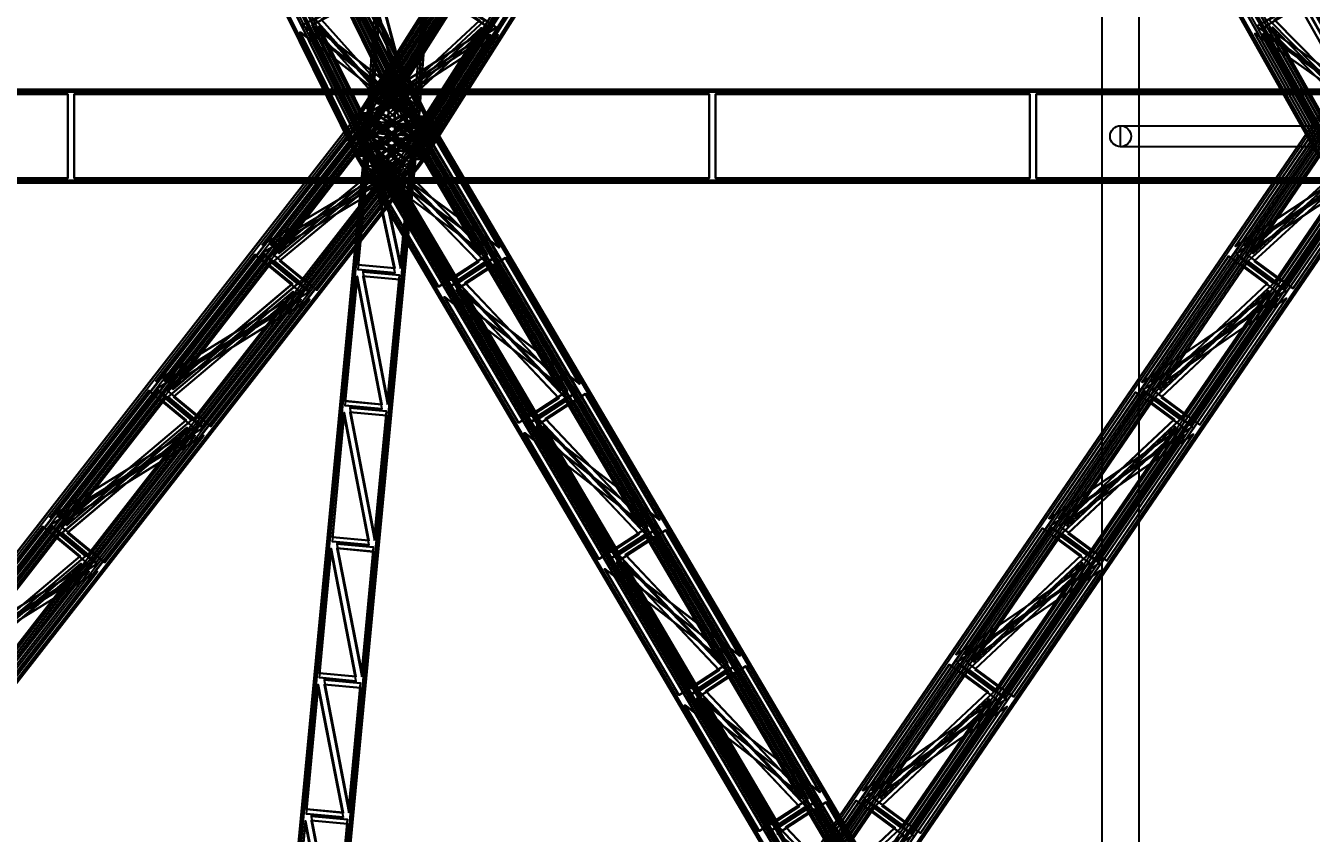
# Model space of a CAD drawing. Header units: millimetres. Extents: x -84906 to 117550, y -3000 to 338000.
# Drawn here: x -11389 to -364, y 74025 to 80947 of the extents above; entities that cross this region are included whole.
import ezdxf

# ---------------------------------------------------------------- set-up
doc = ezdxf.new("R2010")
doc.units = ezdxf.units.MM
for name, color, linetype, lineweight in [('D-STR-CORE', 7, 'Continuous', 25), ('D-STR-DIM', 7, 'Continuous', 13), ('D-STR-STRC', 7, 'Continuous', 25)]:
    doc.layers.add(name, color=color, linetype=linetype, lineweight=lineweight)
doc.styles.add('OpenSansCondensed-Light', font='OpenSansCondensed-Light.ttf')
doc.styles.add('TOWER_UNICODE', font='Arial Unicode.ttf')
doc.dimstyles.new('EZDXF', dxfattribs={"dimtxt": 0.25, "dimasz": 0.175, "dimexe": 0.375, "dimexo": 0.125, "dimgap": 0.1, "dimtad": 1, "dimlfac": 100, "dimzin": 12, "dimdsep": 46, "dimtxsty": 'OpenSansCondensed-Light', "dimblk": 'ARCHTICK', "dimcen": 2.5, "dimazin": 3, "dimtfac": 0.5, "dimtmove": 2, "dimatfit": 3})

# ---------------------------------------------------------------- blocks, each defined once
blk = doc.blocks.new('_ARCHTICK')
at = {"color": 0, "linetype": 'BYBLOCK', "const_width": 0.15}
blk.add_lwpolyline([(-0.5, -0.5), (0.5, 0.5)], dxfattribs=at)

msp = doc.modelspace()

# ---------------------------------------------------------------- linework, layer by layer
at = {"layer": 'D-STR-CORE'}
for points in [[(-2160, 18300), (-1840, 18300), (-1840, 224550), (-2160, 224550)], [(-2160, 18300), (-1840, 18300), (-1840, 224550), (-2160, 224550)], [(-2000, 80090), (2000, 80090), (2000, 79910), (-2000, 79910)], [(2000, 79910), (-2000, 79910), (-2000, 80090), (2000, 80090)]]:
    msp.add_lwpolyline(points, close=True, dxfattribs=at)
msp.add_circle((-2000, 80000), 90, dxfattribs=at)
at = {"layer": 'D-STR-STRC'}
for points in [[(-8546.5, 80174.4), (-296.5, 93174.4)], [(-8530.2, 80163.5), (-280.2, 93163.5)], [(-8477.4, 80174.4), (-227.4, 93174.4)], [(-8461.1, 80163.5), (-211.1, 93163.5)], [(-8116.1, 80086.8), (-14541.5, 93086.8)], [(-8099, 80096), (-14524.3, 93096)], [(-8058.7, 80086.8), (-14484.1, 93086.8)], [(-8041.6, 80096), (-14467, 93096)], [(-8037, 80137.1), (-14462.4, 93137.1)], [(-8019.9, 80146.2), (-14445.3, 93146.2)], [(-7949.6, 80137.1), (-14375, 93137.1)], [(-7932.5, 80146.2), (-14357.8, 93146.2)], [(-8444.6, 80114.4), (-194.6, 93114.4)], [(-8428.2, 80103.5), (-178.2, 93103.5)], [(-8399.2, 80114.4), (-149.2, 93114.4)], [(-8382.9, 80103.5), (-132.9, 93103.5)], [(-8469.5, 80030.4), (-7557.1, 93030.4)], [(-8469.5, 80030.4), (-7557.1, 93030.4)], [(-8469.5, 79999.8), (-7557.1, 92999.8)], [(-8469.5, 79999.8), (-7557.1, 92999.8)], [(-8449.5, 80029), (-7537.2, 93029)], [(-8449.5, 80029), (-7537.2, 93029)], [(-8449.5, 79998.4), (-7537.2, 92998.4)], [(-8449.5, 79998.4), (-7537.2, 92998.4)], [(-8050.5, 80001.6), (-7138.2, 93001.6)], [(-8050.5, 80001.6), (-7138.2, 93001.6)], [(-8050.5, 79971), (-7138.2, 92971)], [(-8050.5, 79971), (-7138.2, 92971)], [(-8030.5, 80000.2), (-7118.2, 93000.2)], [(-8030.5, 80000.2), (-7118.2, 93000.2)], [(-8030.5, 79969.6), (-7118.2, 92969.6)], [(-8030.5, 79969.6), (-7118.2, 92969.6)], [(-8567.5, 79853.8), (-14992.9, 92853.8)], [(-8550.4, 79862.9), (-14975.7, 92862.9)], [(-8480.1, 79853.8), (-14905.4, 92853.8)], [(-8463, 79862.9), (-14888.3, 92862.9)], [(-8458.4, 79904), (-14883.7, 92904)], [(-8441.3, 79913.2), (-14866.6, 92913.2)], [(-8401, 79904), (-14826.3, 92904)], [(-8383.9, 79913.2), (-14809.2, 92913.2)], [(-8117.1, 79896.5), (132.9, 92896.5)], [(-8100.8, 79885.6), (149.2, 92885.6)], [(-8071.8, 79896.5), (178.2, 92896.5)], [(-8055.4, 79885.6), (194.6, 92885.6)], [(-8038.9, 79836.5), (211.1, 92836.5)], [(-7969.8, 79836.5), (280.2, 92836.5)], [(-307.1, 79839.1), (-7644.7, 92839.1)], [(-290.3, 79849.2), (-7627.9, 92849.2)], [(-229.8, 79839.1), (-7567.5, 92839.1)], [(-213.1, 79849.2), (-7550.7, 92849.2)], [(-201.5, 79894.4), (-7539.2, 92894.4)], [(-184.7, 79904.5), (-7522.4, 92904.5)], [(-150.8, 79894.4), (-7488.5, 92894.4)], [(-134, 79904.5), (-7471.7, 92904.5)], [(-8022.6, 79825.6), (227.4, 92825.6)], [(-7953.5, 79825.6), (296.5, 92825.6)], [(-16500, 80400), (16500, 80400)], [(16500, 80400), (-16500, 80400)], [(-16500, 80380), (16500, 80380)], [(16500, 80380), (-16500, 80380)], [(-19443.5, 66200.3), (-8530.4, 80200.3)], [(-19428.4, 66187.7), (-8515.2, 80187.7)], [(-19367.7, 66200.3), (-8454.5, 80200.3)], [(-19352.5, 66187.7), (-8439.4, 80187.7)], [(-9875.8, 66185.3), (-294.2, 80185.3)], [(-9860.1, 66173.7), (-278.5, 80173.7)], [(-9790.1, 66185.3), (-208.5, 80185.3)], [(-9774.4, 66173.7), (-192.8, 80173.7)], [(-8591.2, 80122.3), (-8530.4, 80200.3)], [(-8546.5, 80174.4), (-8493.3, 80258.2)], [(-8515.3, 80122.3), (-8454.5, 80200.3)], [(-8477.4, 80174.4), (-8424.2, 80258.2)], [(-8444.6, 80114.4), (-8391.4, 80198.3)], [(-8399.2, 80114.4), (-8346, 80198.3)], [(-8099, 80096), (-8143, 80184.9)], [(-8041.6, 80096), (-8085.6, 80184.9)], [(-8019.9, 80146.2), (-8063.9, 80235.2)], [(193.6, 66157.9), (-8056.4, 80157.9)], [(209.8, 66168.5), (-8040.2, 80168.5)], [(-7990.1, 80083.4), (-8040.2, 80168.5)], [(-7932.5, 80146.2), (-7976.5, 80235.2)], [(291.9, 66157.9), (-7958.1, 80157.9)], [(308.1, 66168.5), (-7941.9, 80168.5)], [(-7891.8, 80083.4), (-7941.9, 80168.5)], [(-19347.1, 66131.4), (-8434, 80131.4)], [(-19332, 66118.9), (-8418.9, 80118.9)], [(-19297.4, 66131.4), (-8384.2, 80131.4)], [(-19282.2, 66118.9), (-8369.1, 80118.9)], [(-9800.6, 66040.7), (-8469, 80040.7)], [(-9800.6, 66040.7), (-8469, 80040.7)], [(-9774.6, 66121.6), (-193.1, 80121.6)], [(-9758.9, 66110), (-177.4, 80110)], [(-9718.4, 66121.6), (-136.8, 80121.6)], [(-9702.7, 66110), (-121.1, 80110)], [(-8494.8, 80053.4), (-8434, 80131.4)], [(-8478.3, 79942.8), (-8469, 80040.7)], [(-8478.3, 79942.8), (-8469, 80040.7)], [(-8469.5, 80030.4), (-8462.5, 80129.2)], [(-8469.5, 80030.4), (-8462.5, 80129.2)], [(-8469.5, 79999.8), (-8462.5, 80098.6)], [(-8469.5, 79999.8), (-8462.5, 80098.6)], [(-8445, 80053.4), (-8384.2, 80131.4)], [(121.5, 66100), (-8128.5, 80100)], [(137.7, 66110.6), (-8112.3, 80110.6)], [(-8062.2, 80025.5), (-8112.3, 80110.6)], [(186, 66100), (-8064, 80100)], [(202.2, 66110.6), (-8047.8, 80110.6)], [(-7997.7, 80025.5), (-8047.8, 80110.6)], [(-8030.5, 80000.2), (-8023.6, 80099)], [(-8030.5, 80000.2), (-8023.6, 80099)], [(-8030.5, 79969.6), (-8023.6, 80068.4)], [(-8030.5, 79969.6), (-8023.6, 80068.4)], [(-9800.6, 65999.6), (-8469, 79999.6)], [(-9800.6, 65999.6), (-8469, 79999.6)], [(-9780.7, 66038.8), (-8449.1, 80038.8)], [(-9780.7, 66038.8), (-8449.1, 80038.8)], [(-9780.7, 65997.7), (-8449.1, 79997.7)], [(-9780.7, 65997.7), (-8449.1, 79997.7)], [(-9382.4, 66002.3), (-8050.9, 80002.3)], [(-9382.4, 66002.3), (-8050.9, 80002.3)], [(-9382.4, 65961.2), (-8050.9, 79961.2)], [(-9382.4, 65961.2), (-8050.9, 79961.2)], [(-9362.5, 66000.4), (-8031, 80000.4)], [(-9362.5, 66000.4), (-8031, 80000.4)], [(-9362.5, 65959.3), (-8031, 79959.3)], [(-9362.5, 65959.3), (-8031, 79959.3)], [(-8567.5, 79853.8), (-8611.5, 79942.7)], [(-8480.1, 79853.8), (-8524.1, 79942.7)], [(-8458.4, 79904), (-8502.3, 79993)], [(-8478.3, 79901.7), (-8469, 79999.6)], [(-8478.3, 79901.7), (-8469, 79999.6)], [(-8401, 79904), (-8445, 79993)], [(-8100.8, 79885.6), (-8047.5, 79969.4)], [(-8055.4, 79885.6), (-8002.2, 79969.4)], [(-8040.3, 79902.6), (-8031, 80000.4)], [(-8040.3, 79902.6), (-8031, 80000.4)], [(-8040.3, 79861.5), (-8031, 79959.3)], [(-8040.3, 79861.5), (-8031, 79959.3)], [(-19044.1, 65881.1), (-8130.9, 79881.1)], [(-19028.9, 65868.6), (-8115.8, 79868.6)], [(-18994.3, 65881.1), (-8081.1, 79881.1)], [(-18979.1, 65868.6), (-8066, 79868.6)], [(-9460.4, 65890), (121.1, 79890)], [(-9444.7, 65878.4), (136.8, 79878.4)], [(-9404.2, 65890), (177.4, 79890)], [(-9388.8, 65826.3), (192.8, 79826.3)], [(-9388.5, 65878.4), (193.1, 79878.4)], [(-9303.1, 65826.3), (278.5, 79826.3)], [(-308.1, 65831.5), (-8558.1, 79831.5)], [(-8508, 79746.5), (-8558.1, 79831.5)], [(-291.9, 65842.1), (-8541.9, 79842.1)], [(-209.8, 65831.5), (-8459.8, 79831.5)], [(-8409.7, 79746.5), (-8459.8, 79831.5)], [(-202.2, 65889.4), (-8452.2, 79889.4)], [(-8402.1, 79804.4), (-8452.2, 79889.4)], [(-193.6, 65842.1), (-8443.6, 79842.1)], [(-186, 65900), (-8436, 79900)], [(-137.7, 65889.4), (-8387.7, 79889.4)], [(-8337.6, 79804.4), (-8387.7, 79889.4)], [(-121.5, 65900), (-8371.5, 79900)], [(-8176.6, 79790.6), (-8115.8, 79868.6)], [(-8126.8, 79790.6), (-8066, 79868.6)], [(-8022.6, 79825.6), (-7969.4, 79909.5)], [(-7953.5, 79825.6), (-7900.3, 79909.5)], [(-18973.7, 65812.3), (-8060.6, 79812.3)], [(-18958.6, 65799.7), (-8045.5, 79799.7)], [(-18897.9, 65812.3), (-7984.8, 79812.3)], [(-18882.7, 65799.7), (-7969.6, 79799.7)], [(-9373.1, 65814.7), (208.5, 79814.7)], [(-9287.4, 65814.7), (294.2, 79814.7)], [(-8106.3, 79721.7), (-8045.5, 79799.7)], [(-8030.4, 79721.7), (-7969.6, 79799.7)], [(-16500, 79620), (16500, 79620)], [(16500, 79620), (-16500, 79620)], [(-16500, 79600), (16500, 79600)], [(16500, 79600), (-16500, 79600)]]:
    msp.add_lwpolyline(points, dxfattribs=at)
for points in [[(-8546.5, 80174.4), (-8022.6, 79825.6), (227.4, 92825.6), (-296.5, 93174.4)], [(-8543.1, 80174.4), (-8019.1, 79825.6), (230.9, 92825.6), (-293.1, 93174.4)], [(-8480.9, 80174.4), (-7956.9, 79825.6), (293.1, 92825.6), (-230.9, 93174.4)], [(-8477.4, 80174.4), (-7953.5, 79825.6), (296.5, 92825.6), (-227.4, 93174.4)], [(229.8, 80160.9), (-307.1, 79839.1), (-7644.7, 92839.1), (-7107.8, 93160.9)], [(233.7, 80160.9), (-303.2, 79839.1), (-7640.9, 92839.1), (-7104, 93160.9)], [(303.2, 80160.9), (-233.7, 79839.1), (-7571.4, 92839.1), (-7034.5, 93160.9)], [(307.1, 80160.9), (-229.8, 79839.1), (-7567.5, 92839.1), (-7030.6, 93160.9)], [(-8019.9, 80146.2), (-8567.5, 79853.8), (-14992.9, 92853.8), (-14445.3, 93146.2)], [(-8015.5, 80146.2), (-8563.1, 79853.8), (-14988.5, 92853.8), (-14440.9, 93146.2)], [(-7936.9, 80146.2), (-8484.5, 79853.8), (-14909.8, 92853.8), (-14362.2, 93146.2)], [(-7932.5, 80146.2), (-8480.1, 79853.8), (-14905.4, 92853.8), (-14357.8, 93146.2)], [(-8099, 80096), (-8458.4, 79904), (-14883.7, 92904), (-14524.3, 93096)], [(-8094.6, 80096), (-8454, 79904), (-14879.3, 92904), (-14520, 93096)], [(-8046, 80096), (-8405.4, 79904), (-14830.7, 92904), (-14471.4, 93096)], [(-8041.6, 80096), (-8401, 79904), (-14826.3, 92904), (-14467, 93096)], [(-8444.6, 80114.4), (-8100.8, 79885.6), (149.2, 92885.6), (-194.6, 93114.4)], [(-8441.1, 80114.4), (-8097.3, 79885.6), (152.7, 92885.6), (-191.1, 93114.4)], [(-8402.7, 80114.4), (-8058.9, 79885.6), (191.1, 92885.6), (-152.7, 93114.4)], [(-8399.2, 80114.4), (-8055.4, 79885.6), (194.6, 92885.6), (-149.2, 93114.4)], [(150.8, 80105.6), (-201.5, 79894.4), (-7539.2, 92894.4), (-7186.8, 93105.6)], [(154.7, 80105.6), (-197.6, 79894.4), (-7535.3, 92894.4), (-7183, 93105.6)], [(197.6, 80105.6), (-154.7, 79894.4), (-7492.4, 92894.4), (-7140, 93105.6)], [(201.5, 80105.6), (-150.8, 79894.4), (-7488.5, 92894.4), (-7136.2, 93105.6)], [(-8030.5, 80000.2), (-8469.5, 80030.4), (-7557.1, 93030.4), (-7118.2, 93000.2)], [(-8030.5, 80000.2), (-8469.5, 80030.4), (-7557.1, 93030.4), (-7118.2, 93000.2)], [(-8030.5, 79998), (-8469.5, 80028.2), (-7557.1, 93028.2), (-7118.2, 92998)], [(-8030.5, 79998), (-8469.5, 80028.2), (-7557.1, 93028.2), (-7118.2, 92998)], [(-8030.5, 79971.8), (-8469.5, 80002), (-7557.1, 93002), (-7118.2, 92971.8)], [(-8030.5, 79971.8), (-8469.5, 80002), (-7557.1, 93002), (-7118.2, 92971.8)], [(-8030.5, 79969.6), (-8469.5, 79999.8), (-7557.1, 92999.8), (-7118.2, 92969.6)], [(-8030.5, 79969.6), (-8469.5, 79999.8), (-7557.1, 92999.8), (-7118.2, 92969.6)], [(-8117.9, 80256.9), (-8577.5, 81186.8), (-9018.1, 80951.5)], [(-8113.5, 80256.9), (-8573.1, 81186.8), (-9013.8, 80951.5)], [(-8034.8, 80256.9), (-8494.4, 81186.8), (-8935.1, 80951.5)], [(-8030.5, 80256.9), (-8490.1, 81186.8), (-8930.7, 80951.5)], [(-8436.6, 80274.2), (-7840.9, 81212.9), (-7419.3, 80932.2)], [(-8433.2, 80274.2), (-7837.5, 81212.9), (-7415.8, 80932.2)], [(-8371, 80274.2), (-7775.3, 81212.9), (-7353.6, 80932.2)], [(-8367.5, 80274.2), (-7771.8, 81212.9), (-7350.2, 80932.2)], [(-8334.7, 80214.2), (-7739, 81152.9), (-7497.5, 80992.2)], [(-8331.2, 80214.2), (-7735.5, 81152.9), (-7494, 80992.2)], [(-8292.8, 80214.2), (-7697.1, 81152.9), (-7455.6, 80992.2)], [(-8289.3, 80214.2), (-7693.6, 81152.9), (-7452.1, 80992.2)], [(125.5, 80266.1), (-401.8, 81200.3), (-833.8, 80941.4)], [(129.4, 80266.1), (-397.9, 81200.3), (-829.9, 80941.4)], [(198.9, 80266.1), (-328.4, 81200.3), (-760.4, 80941.4)], [(202.7, 80266.1), (-324.6, 81200.3), (-756.6, 80941.4)], [(46.5, 80210.8), (-480.8, 81145), (-728.3, 80996.7)], [(50.4, 80210.8), (-476.9, 81145), (-724.4, 80996.7)], [(93.3, 80210.8), (-434, 81145), (-681.4, 80996.7)], [(97.2, 80210.8), (-430.1, 81145), (-677.6, 80996.7)], [(-8197, 80206.7), (-8656.6, 81136.6), (-8909, 81001.7)], [(-8192.6, 80206.7), (-8652.2, 81136.6), (-8904.6, 81001.7)], [(-8144, 80206.7), (-8603.6, 81136.6), (-8856, 81001.7)], [(-8139.6, 80206.7), (-8599.2, 81136.6), (-8851.6, 81001.7)], [(-8108.4, 80104.8), (-8422.6, 80126.4), (-8358.6, 81039.4)], [(-8108.4, 80104.8), (-8422.6, 80126.4), (-8358.6, 81039.4)], [(-8108.4, 80102.6), (-8422.6, 80124.2), (-8358.6, 81037.1)], [(-8108.4, 80102.6), (-8422.6, 80124.2), (-8358.6, 81037.1)], [(-8060.4, 80146.2), (-7996.3, 81059.1), (-8310.6, 81080.7)], [(-8060.4, 80146.2), (-7996.3, 81059.1), (-8310.6, 81080.7)], [(-8060.4, 80144), (-7996.3, 81056.9), (-8310.6, 81078.5)], [(-8060.4, 80144), (-7996.3, 81056.9), (-8310.6, 81078.5)], [(-8060.4, 80117.8), (-7996.3, 81030.7), (-8310.6, 81052.4)], [(-8060.4, 80117.8), (-7996.3, 81030.7), (-8310.6, 81052.4)], [(-8060.4, 80115.6), (-7996.3, 81028.5), (-8310.6, 81050.1)], [(-8060.4, 80115.6), (-7996.3, 81028.5), (-8310.6, 81050.1)], [(-8215.7, 80146.1), (-8468.1, 80011.3), (-8927.7, 80941.2)], [(-8211.3, 80146.1), (-8463.7, 80011.3), (-8923.3, 80941.2)], [(-8162.7, 80146.1), (-8415.1, 80011.3), (-8874.7, 80941.2)], [(-8158.3, 80146.1), (-8410.7, 80011.3), (-8870.3, 80941.2)], [(-8108.4, 80076.5), (-8422.6, 80098.1), (-8358.6, 81011)], [(-8108.4, 80076.5), (-8422.6, 80098.1), (-8358.6, 81011)], [(-8108.4, 80074.2), (-8422.6, 80095.9), (-8358.6, 81008.8)], [(-8108.4, 80074.2), (-8422.6, 80095.9), (-8358.6, 81008.8)], [(-8321.8, 80152), (-8080.3, 79991.2), (-7484.6, 80929.9)], [(-8318.3, 80152), (-8076.8, 79991.2), (-7481.1, 80929.9)], [(-8279.9, 80152), (-8038.4, 79991.2), (-7442.7, 80929.9)], [(-8276.4, 80152), (-8034.9, 79991.2), (-7439.2, 80929.9)], [(30.7, 80149.3), (-216.7, 80001), (-744, 80935.2)], [(34.6, 80149.3), (-212.9, 80001), (-740.2, 80935.2)], [(77.5, 80149.3), (-169.9, 80001), (-697.2, 80935.2)], [(81.4, 80149.3), (-166.1, 80001), (-693.4, 80935.2)], [(-8136.6, 80196.3), (-8577.2, 79961), (-9036.9, 80890.9)], [(-8132.2, 80196.3), (-8572.9, 79961), (-9032.5, 80890.9)], [(-8053.6, 80196.3), (-8494.2, 79961), (-8953.8, 80890.9)], [(-8049.2, 80196.3), (-8489.8, 79961), (-8949.4, 80890.9)], [(-8423.7, 80211.9), (-8002.1, 79931.3), (-7406.4, 80870)], [(-8420.3, 80211.9), (-7998.7, 79931.3), (-7402.9, 80870)], [(-8358.1, 80211.9), (-7936.5, 79931.3), (-7340.8, 80870)], [(-8354.6, 80211.9), (-7933, 79931.3), (-7337.3, 80870)], [(109.7, 80204.6), (-322.3, 79945.7), (-849.6, 80879.9)], [(113.6, 80204.6), (-318.4, 79945.7), (-845.7, 80879.9)], [(183.1, 80204.6), (-248.9, 79945.7), (-776.2, 80879.9)], [(187, 80204.6), (-245.1, 79945.7), (-772.4, 80879.9)], [(-16500, 80400), (-16500, 79600), (16500, 79600), (16500, 80400)], [(16500, 80400), (16500, 79600), (-16500, 79600), (-16500, 80400)], [(-13722.5, 80360), (-13722.5, 79640), (-11027.5, 79640), (-11027.5, 80360)], [(-11027.5, 80360), (-11027.5, 79640), (-13722.5, 79640), (-13722.5, 80360)], [(-10972.5, 80360), (-10972.5, 79640), (-8277.5, 79640), (-8277.5, 80360)], [(-8277.5, 80360), (-8277.5, 79640), (-10972.5, 79640), (-10972.5, 80360)], [(-8222.5, 80360), (-8222.5, 79640), (-5527.5, 79640), (-5527.5, 80360)], [(-5527.5, 80360), (-5527.5, 79640), (-8222.5, 79640), (-8222.5, 80360)], [(-5472.5, 80360), (-5472.5, 79640), (-2777.5, 79640), (-2777.5, 80360)], [(-2777.5, 80360), (-2777.5, 79640), (-5472.5, 79640), (-5472.5, 80360)], [(-2722.5, 80360), (-2722.5, 79640), (-27.5, 79640), (-27.5, 80360)], [(-27.5, 80360), (-27.5, 79640), (-2722.5, 79640), (-2722.5, 80360)], [(-19443.5, 66200.3), (-18958.6, 65799.7), (-8045.5, 79799.7), (-8530.4, 80200.3)], [(-19439.7, 66200.3), (-18954.8, 65799.7), (-8041.7, 79799.7), (-8526.6, 80200.3)], [(-19371.5, 66200.3), (-18886.5, 65799.7), (-7973.4, 79799.7), (-8458.3, 80200.3)], [(-19367.7, 66200.3), (-18882.7, 65799.7), (-7969.6, 79799.7), (-8454.5, 80200.3)], [(-9875.8, 66185.3), (-9373.1, 65814.7), (208.5, 79814.7), (-294.2, 80185.3)], [(-9871.5, 66185.3), (-9368.8, 65814.7), (212.8, 79814.7), (-289.9, 80185.3)], [(-9794.4, 66185.3), (-9291.7, 65814.7), (289.9, 79814.7), (-212.8, 80185.3)], [(-9790.1, 66185.3), (-9287.4, 65814.7), (294.2, 79814.7), (-208.5, 80185.3)], [(-7976.5, 80235.2), (-8063.9, 80235.2), (-8611.5, 79942.7), (-8524.1, 79942.7)], [(209.8, 66168.5), (-308.1, 65831.5), (-8558.1, 79831.5), (-8040.2, 80168.5)], [(-7941.9, 80168.5), (-8040.2, 80168.5), (-8558.1, 79831.5), (-8459.8, 79831.5)], [(214.7, 66168.5), (-303.1, 65831.5), (-8553.1, 79831.5), (-8035.3, 80168.5)], [(-8546.5, 80174.4), (-8477.4, 80174.4), (-8461.1, 80163.5), (-8530.2, 80163.5)], [(-8546.5, 80174.4), (-8477.4, 80174.4), (-7953.5, 79825.6), (-8022.6, 79825.6)], [(-8530.4, 80200.3), (-8454.5, 80200.3), (-8439.4, 80187.7), (-8515.2, 80187.7)], [(-8530.4, 80200.3), (-8454.5, 80200.3), (-7969.6, 79799.7), (-8045.5, 79799.7)], [(-8143, 80184.9), (-8085.6, 80184.9), (-8445, 79993), (-8502.3, 79993)], [(-8493.3, 80258.2), (-8424.2, 80258.2), (-7900.3, 79909.5), (-7969.4, 79909.5)], [(303.1, 66168.5), (-214.7, 65831.5), (-8464.7, 79831.5), (-7946.9, 80168.5)], [(308.1, 66168.5), (-209.8, 65831.5), (-8459.8, 79831.5), (-7941.9, 80168.5)], [(-8346, 80198.3), (-8391.4, 80198.3), (-8047.5, 79969.4), (-8002.2, 79969.4)], [(-7941.9, 80168.5), (-8040.2, 80168.5), (-8056.4, 80157.9), (-7958.1, 80157.9)], [(-19347.1, 66131.4), (-19028.9, 65868.6), (-8115.8, 79868.6), (-8434, 80131.4)], [(-19343.4, 66131.4), (-19025.1, 65868.6), (-8112, 79868.6), (-8430.2, 80131.4)], [(-19301.2, 66131.4), (-18982.9, 65868.6), (-8069.8, 79868.6), (-8388, 80131.4)], [(-19297.4, 66131.4), (-18979.1, 65868.6), (-8066, 79868.6), (-8384.2, 80131.4)], [(-9362.5, 66000.4), (-9800.6, 66040.7), (-8469, 80040.7), (-8031, 80000.4)], [(-9362.5, 66000.4), (-9800.6, 66040.7), (-8469, 80040.7), (-8031, 80000.4)], [(-9774.6, 66121.6), (-9444.7, 65878.4), (136.8, 79878.4), (-193.1, 80121.6)], [(-9770.3, 66121.6), (-9440.4, 65878.4), (141.1, 79878.4), (-188.8, 80121.6)], [(-9722.7, 66121.6), (-9392.8, 65878.4), (188.8, 79878.4), (-141.1, 80121.6)], [(-9718.4, 66121.6), (-9388.5, 65878.4), (193.1, 79878.4), (-136.8, 80121.6)], [(-9365.4, 79065.1), (-8560.9, 80097.2), (-8170.7, 79774.9)], [(-9361.7, 79065.1), (-8557.1, 80097.2), (-8166.9, 79774.9)], [(-9293.4, 79065.1), (-8488.8, 80097.2), (-8098.6, 79774.9)], [(-9289.6, 79065.1), (-8485, 80097.2), (-8094.8, 79774.9)], [(-8591.2, 80122.3), (-8515.3, 80122.3), (-8030.4, 79721.7), (-8106.3, 79721.7)], [(-7932.5, 80146.2), (-8019.9, 80146.2), (-8567.5, 79853.8), (-8480.1, 79853.8)], [(-7891.8, 80083.4), (-7990.1, 80083.4), (-8508, 79746.5), (-8409.7, 79746.5)], [(-8445, 80053.4), (-8494.8, 80053.4), (-8176.6, 79790.6), (-8126.8, 79790.6)], [(-8449.1, 80038.8), (-8449.1, 79997.7), (-8469, 79999.6), (-8469, 80040.7)], [(-8031, 80000.4), (-8031, 79959.3), (-8469, 79999.6), (-8469, 80040.7)], [(-8449.1, 79997.7), (-8449.1, 80038.8), (-8469, 80040.7), (-8469, 79999.6)], [(-8031, 79959.3), (-8031, 80000.4), (-8469, 80040.7), (-8469, 79999.6)], [(-8023.6, 80099), (-8023.6, 80068.4), (-8462.5, 80098.6), (-8462.5, 80129.2)], [(-8023.6, 80068.4), (-8023.6, 80099), (-8462.5, 80129.2), (-8462.5, 80098.6)], [(-8099, 80096), (-8041.6, 80096), (-8401, 79904), (-8458.4, 79904)], [(137.7, 66110.6), (-202.2, 65889.4), (-8452.2, 79889.4), (-8112.3, 80110.6)], [(-8112.3, 80110.6), (-8047.8, 80110.6), (-8387.7, 79889.4), (-8452.2, 79889.4)], [(142.6, 66110.6), (-197.2, 65889.4), (-8447.2, 79889.4), (-8107.4, 80110.6)], [(-8399.2, 80114.4), (-8444.6, 80114.4), (-8428.2, 80103.5), (-8382.9, 80103.5)], [(-8399.2, 80114.4), (-8444.6, 80114.4), (-8100.8, 79885.6), (-8055.4, 79885.6)], [(-7421.4, 79042.4), (-8022.5, 80062.4), (-8439.2, 79791.3)], [(-7416.5, 79042.4), (-8017.6, 80062.4), (-8434.3, 79791.3)], [(-8384.2, 80131.4), (-8434, 80131.4), (-8418.9, 80118.9), (-8369.1, 80118.9)], [(-8384.2, 80131.4), (-8434, 80131.4), (-8115.8, 79868.6), (-8066, 79868.6)], [(197.2, 66110.6), (-142.6, 65889.4), (-8392.6, 79889.4), (-8052.8, 80110.6)], [(202.2, 66110.6), (-137.7, 65889.4), (-8387.7, 79889.4), (-8047.8, 80110.6)], [(-7328, 79042.4), (-7929.1, 80062.4), (-8345.8, 79791.3)], [(-7323.1, 79042.4), (-7924.2, 80062.4), (-8340.9, 79791.3)], [(-8112.3, 80110.6), (-8047.8, 80110.6), (-8064, 80100), (-8128.5, 80100)], [(-8099, 80096), (-8041.6, 80096), (-8058.7, 80086.8), (-8116.1, 80086.8)], [(-7932.5, 80146.2), (-8019.9, 80146.2), (-8037, 80137.1), (-7949.6, 80137.1)], [(-1020.8, 79054.6), (-318.6, 80080.6), (85.9, 79782.4)], [(-1016.5, 79054.6), (-314.3, 80080.6), (90.2, 79782.4)], [(-939.4, 79054.6), (-237.2, 80080.6), (167.4, 79782.4)], [(-935.1, 79054.6), (-232.9, 80080.6), (171.6, 79782.4)], [(-9362.5, 65997.5), (-9800.6, 66037.7), (-8469, 80037.7), (-8031, 79997.5)], [(-9362.5, 65997.5), (-9800.6, 66037.7), (-8469, 80037.7), (-8031, 79997.5)], [(-9362.5, 65962.3), (-9800.6, 66002.5), (-8469, 80002.5), (-8031, 79962.3)], [(-9362.5, 65962.3), (-9800.6, 66002.5), (-8469, 80002.5), (-8031, 79962.3)], [(-9362.5, 65959.3), (-9800.6, 65999.6), (-8469, 79999.6), (-8031, 79959.3)], [(-9362.5, 65959.3), (-9800.6, 65999.6), (-8469, 79999.6), (-8031, 79959.3)], [(-9269.1, 78996.3), (-8464.5, 80028.4), (-8241, 79843.8)], [(-9265.3, 78996.3), (-8460.7, 80028.4), (-8237.2, 79843.8)], [(-9223.1, 78996.3), (-8418.5, 80028.4), (-8195, 79843.8)], [(-9219.3, 78996.3), (-8414.7, 80028.4), (-8191.2, 79843.8)], [(-8040.3, 79902.6), (-8040.3, 79861.5), (-8478.3, 79901.7), (-8478.3, 79942.8)], [(-8040.3, 79861.5), (-8040.3, 79902.6), (-8478.3, 79942.8), (-8478.3, 79901.7)], [(-8449.5, 80029), (-8449.5, 79998.4), (-8469.5, 79999.8), (-8469.5, 80030.4)], [(-8030.5, 80000.2), (-8030.5, 79969.6), (-8469.5, 79999.8), (-8469.5, 80030.4)], [(-8449.5, 79998.4), (-8449.5, 80029), (-8469.5, 80030.4), (-8469.5, 79999.8)], [(-8030.5, 79969.6), (-8030.5, 80000.2), (-8469.5, 80030.4), (-8469.5, 79999.8)], [(-8062.2, 80025.5), (-7997.7, 80025.5), (-8337.6, 79804.4), (-8402.1, 79804.4)], [(-8175, 78908.4), (-8080.1, 79906.3), (-8393.7, 79935.1)], [(-8175, 78908.4), (-8080.1, 79906.3), (-8393.7, 79935.1)], [(-8175, 78905.4), (-8080.1, 79903.3), (-8393.7, 79932.1)], [(-8175, 78905.4), (-8080.1, 79903.3), (-8393.7, 79932.1)], [(-7493.5, 78984.5), (-8094.6, 80004.5), (-8333.3, 79849.2)], [(-7488.6, 78984.5), (-8089.7, 80004.5), (-8328.4, 79849.2)], [(-7433.9, 78984.5), (-8035, 80004.5), (-8273.7, 79849.2)], [(-7429, 78984.5), (-8030.1, 80004.5), (-8268.8, 79849.2)], [(-8031, 80000.4), (-8031, 79959.3), (-8050.9, 79961.2), (-8050.9, 80002.3)], [(-8031, 79959.3), (-8031, 80000.4), (-8050.9, 80002.3), (-8050.9, 79961.2)], [(-8030.5, 80000.2), (-8030.5, 79969.6), (-8050.5, 79971), (-8050.5, 80001.6)], [(-8030.5, 79969.6), (-8030.5, 80000.2), (-8050.5, 80001.6), (-8050.5, 79971)], [(-919.7, 78990.9), (-217.4, 80016.9), (14.3, 79846.1)], [(-915.4, 78990.9), (-213.2, 80016.9), (18.6, 79846.1)], [(-867.7, 78990.9), (-165.5, 80016.9), (66.2, 79846.1)], [(-863.4, 78990.9), (-161.2, 80016.9), (70.5, 79846.1)], [(-8463, 79862.9), (-8550.4, 79862.9), (-8567.5, 79853.8), (-8480.1, 79853.8)], [(-8443.6, 79842.1), (-8541.9, 79842.1), (-8558.1, 79831.5), (-8459.8, 79831.5)], [(-8224, 78868.4), (-8537.6, 78897.2), (-8442.7, 79895.2)], [(-8224, 78868.4), (-8537.6, 78897.2), (-8442.7, 79895.2)], [(-8224, 78865.5), (-8537.6, 78894.2), (-8442.7, 79892.2)], [(-8224, 78865.5), (-8537.6, 78894.2), (-8442.7, 79892.2)], [(-8224, 78830.3), (-8537.6, 78859.1), (-8442.7, 79857.1)], [(-8224, 78830.3), (-8537.6, 78859.1), (-8442.7, 79857.1)], [(-8224, 78827.3), (-8537.6, 78856.1), (-8442.7, 79854.1)], [(-8224, 78827.3), (-8537.6, 78856.1), (-8442.7, 79854.1)], [(-8441.3, 79913.2), (-8383.9, 79913.2), (-8401, 79904), (-8458.4, 79904)], [(-8436, 79900), (-8371.5, 79900), (-8387.7, 79889.4), (-8452.2, 79889.4)], [(-8175, 78870.2), (-8080.1, 79868.2), (-8393.7, 79897)], [(-8175, 78870.2), (-8080.1, 79868.2), (-8393.7, 79897)], [(-8175, 78867.2), (-8080.1, 79865.2), (-8393.7, 79894)], [(-8175, 78867.2), (-8080.1, 79865.2), (-8393.7, 79894)], [(-8081.1, 79881.1), (-8130.9, 79881.1), (-8115.8, 79868.6), (-8066, 79868.6)], [(-8071.8, 79896.5), (-8117.1, 79896.5), (-8100.8, 79885.6), (-8055.4, 79885.6)], [(-8038.9, 79836.5), (-7969.8, 79836.5), (-7953.5, 79825.6), (-8022.6, 79825.6)], [(-9358.7, 79001.9), (-8968.5, 78679.6), (-8163.9, 79711.7)], [(-9354.9, 79001.9), (-8964.7, 78679.6), (-8160.1, 79711.7)], [(-9286.6, 79001.9), (-8896.4, 78679.6), (-8091.9, 79711.7)], [(-9282.8, 79001.9), (-8892.6, 78679.6), (-8088.1, 79711.7)], [(-9262.3, 78933), (-9038.8, 78748.4), (-8234.2, 79780.5)], [(-9258.5, 78933), (-9035, 78748.4), (-8230.4, 79780.5)], [(-9216.3, 78933), (-8992.8, 78748.4), (-8188.2, 79780.5)], [(-9212.5, 78933), (-8989, 78748.4), (-8184.5, 79780.5)], [(-7435.3, 78980.4), (-7852, 78709.3), (-8453, 79729.3)], [(-7430.4, 78980.4), (-7847.1, 78709.3), (-8448.1, 79729.3)], [(-7341.9, 78980.4), (-7758.6, 78709.3), (-8359.7, 79729.3)], [(-7337, 78980.4), (-7753.7, 78709.3), (-8354.7, 79729.3)], [(-7507.4, 78922.5), (-7746.1, 78767.2), (-8347.2, 79787.2)], [(-7502.5, 78922.5), (-7741.2, 78767.2), (-8342.2, 79787.2)], [(-7447.8, 78922.5), (-7686.5, 78767.2), (-8287.6, 79787.2)], [(-7442.9, 78922.5), (-7681.6, 78767.2), (-8282.6, 79787.2)], [(-8060.6, 79812.3), (-7984.8, 79812.3), (-7969.6, 79799.7), (-8045.5, 79799.7)], [(-1010.6, 78991.8), (-606, 78693.6), (96.2, 79719.6)], [(-1006.3, 78991.8), (-601.7, 78693.6), (100.5, 79719.6)], [(-929.1, 78991.8), (-524.6, 78693.6), (177.6, 79719.6)], [(-924.9, 78991.8), (-520.3, 78693.6), (181.9, 79719.6)], [(-909.4, 78928.1), (-677.7, 78757.3), (24.5, 79783.3)], [(-905.1, 78928.1), (-673.4, 78757.3), (28.8, 79783.3)], [(-857.5, 78928.1), (-625.8, 78757.3), (76.5, 79783.3)], [(-853.2, 78928.1), (-621.5, 78757.3), (80.7, 79783.3)], [(-10274.9, 77898.4), (-9426.2, 78987.1), (-9036, 78664.8)], [(-10271.1, 77898.4), (-9422.4, 78987.1), (-9032.2, 78664.8)], [(-10202.8, 77898.4), (-9354.2, 78987.1), (-8963.9, 78664.8)], [(-10199, 77898.4), (-9350.4, 78987.1), (-8960.1, 78664.8)], [(-6733.9, 77875.7), (-7371.3, 78957.4), (-7788, 78686.2)], [(-6729, 77875.7), (-7366.4, 78957.4), (-7783.1, 78686.2)], [(-6640.5, 77875.7), (-7277.9, 78957.4), (-7694.6, 78686.2)], [(-6635.6, 77875.7), (-7273, 78957.4), (-7689.7, 78686.2)], [(-1819.3, 77887.9), (-1076.6, 78973.1), (-672.1, 78674.8)], [(-1815, 77887.9), (-1072.3, 78973.1), (-667.8, 78674.8)], [(-1737.8, 77887.9), (-995.2, 78973.1), (-590.7, 78674.8)], [(-1733.6, 77887.9), (-990.9, 78973.1), (-586.4, 78674.8)], [(-10178.5, 77829.6), (-9329.9, 78918.3), (-9106.3, 78733.7)], [(-10174.7, 77829.6), (-9326.1, 78918.3), (-9102.5, 78733.7)], [(-10132.5, 77829.6), (-9283.9, 78918.3), (-9060.3, 78733.7)], [(-10128.7, 77829.6), (-9280.1, 78918.3), (-9056.5, 78733.7)], [(-8286, 77741.7), (-8184.3, 78810.5), (-8497.9, 78839.3)], [(-8286, 77741.7), (-8184.3, 78810.5), (-8497.9, 78839.3)], [(-8286, 77738.7), (-8184.3, 78807.6), (-8497.9, 78836.3)], [(-8286, 77738.7), (-8184.3, 78807.6), (-8497.9, 78836.3)], [(-6806, 77817.8), (-7443.4, 78899.5), (-7682.1, 78744.1)], [(-6801.1, 77817.8), (-7438.5, 78899.5), (-7677.2, 78744.1)], [(-6746.4, 77817.8), (-7383.8, 78899.5), (-7622.5, 78744.1)], [(-6741.5, 77817.8), (-7378.9, 78899.5), (-7617.6, 78744.1)], [(-1718.1, 77824.2), (-975.5, 78909.4), (-743.7, 78738.5)], [(-1713.8, 77824.2), (-971.2, 78909.4), (-739.5, 78738.5)], [(-1666.2, 77824.2), (-923.5, 78909.4), (-691.8, 78738.5)], [(-1661.9, 77824.2), (-919.2, 78909.4), (-687.5, 78738.5)], [(-8335, 77701.8), (-8648.6, 77730.6), (-8546.9, 78799.4)], [(-8335, 77701.8), (-8648.6, 77730.6), (-8546.9, 78799.4)], [(-8335, 77698.8), (-8648.6, 77727.6), (-8546.9, 78796.4)], [(-8335, 77698.8), (-8648.6, 77727.6), (-8546.9, 78796.4)], [(-8335, 77663.7), (-8648.6, 77692.4), (-8546.9, 78761.3)], [(-8335, 77663.7), (-8648.6, 77692.4), (-8546.9, 78761.3)], [(-8335, 77660.7), (-8648.6, 77689.5), (-8546.9, 78758.3)], [(-8335, 77660.7), (-8648.6, 77689.5), (-8546.9, 78758.3)], [(-8286, 77703.6), (-8184.3, 78772.4), (-8497.9, 78801.2)], [(-8286, 77703.6), (-8184.3, 78772.4), (-8497.9, 78801.2)], [(-8286, 77700.6), (-8184.3, 78769.4), (-8497.9, 78798.2)], [(-8286, 77700.6), (-8184.3, 78769.4), (-8497.9, 78798.2)], [(-10171.7, 77766.3), (-9948.2, 77581.7), (-9099.6, 78670.4)], [(-10168, 77766.3), (-9944.4, 77581.7), (-9095.8, 78670.4)], [(-10125.8, 77766.3), (-9902.2, 77581.7), (-9053.6, 78670.4)], [(-10122, 77766.3), (-9898.4, 77581.7), (-9049.8, 78670.4)], [(-6747.8, 77813.8), (-7164.5, 77542.6), (-7801.9, 78624.3)], [(-6742.9, 77813.8), (-7159.6, 77542.6), (-7797, 78624.3)], [(-6654.4, 77813.8), (-7071.1, 77542.6), (-7708.5, 78624.3)], [(-6649.5, 77813.8), (-7066.2, 77542.6), (-7703.6, 78624.3)], [(-6819.9, 77755.9), (-7058.6, 77600.5), (-7696, 78682.2)], [(-6815, 77755.9), (-7053.7, 77600.5), (-7691.1, 78682.2)], [(-6760.3, 77755.9), (-6999, 77600.5), (-7636.4, 78682.2)], [(-6755.4, 77755.9), (-6994.1, 77600.5), (-7631.5, 78682.2)], [(-1809, 77825.2), (-1404.5, 77526.9), (-661.8, 78612.1)], [(-1804.7, 77825.2), (-1400.2, 77526.9), (-657.5, 78612.1)], [(-1727.6, 77825.2), (-1323.1, 77526.9), (-580.4, 78612.1)], [(-1723.3, 77825.2), (-1318.8, 77526.9), (-576.1, 78612.1)], [(-1707.9, 77761.5), (-1476.2, 77590.6), (-733.5, 78675.8)], [(-1703.6, 77761.5), (-1471.9, 77590.6), (-729.2, 78675.8)], [(-1655.9, 77761.5), (-1424.2, 77590.6), (-681.6, 78675.8)], [(-1651.7, 77761.5), (-1419.9, 77590.6), (-677.3, 78675.8)], [(-10268.1, 77835.2), (-9877.9, 77512.9), (-9029.3, 78601.6)], [(-10264.3, 77835.2), (-9874.1, 77512.9), (-9025.5, 78601.6)], [(-10196.1, 77835.2), (-9805.8, 77512.9), (-8957.2, 78601.6)], [(-10192.3, 77835.2), (-9802, 77512.9), (-8953.4, 78601.6)], [(-11184.3, 76731.8), (-10335.7, 77820.4), (-9945.4, 77498.1)], [(-11180.5, 76731.8), (-10331.9, 77820.4), (-9941.6, 77498.1)], [(-11112.2, 76731.8), (-10263.6, 77820.4), (-9873.4, 77498.1)], [(-11108.4, 76731.8), (-10259.8, 77820.4), (-9869.6, 77498.1)], [(-11087.9, 76662.9), (-10239.3, 77751.6), (-10015.8, 77567)], [(-11084.1, 76662.9), (-10235.5, 77751.6), (-10012, 77567)], [(-11041.9, 76662.9), (-10193.3, 77751.6), (-9969.8, 77567)], [(-11038.1, 76662.9), (-10189.5, 77751.6), (-9966, 77567)], [(-6046.4, 76709), (-6683.8, 77790.7), (-7100.5, 77519.6)], [(-6041.5, 76709), (-6678.9, 77790.7), (-7095.6, 77519.6)], [(-5953, 76709), (-6590.4, 77790.7), (-7007.1, 77519.6)], [(-5948.1, 76709), (-6585.5, 77790.7), (-7002.2, 77519.6)], [(-6118.5, 76651.1), (-6755.9, 77732.8), (-6994.6, 77577.5)], [(-6113.6, 76651.1), (-6751, 77732.8), (-6989.7, 77577.5)], [(-6058.9, 76651.1), (-6696.3, 77732.8), (-6935, 77577.5)], [(-6054, 76651.1), (-6691.4, 77732.8), (-6930.1, 77577.5)], [(-2617.7, 76721.3), (-1875.1, 77806.4), (-1470.5, 77508.2)], [(-2613.4, 76721.3), (-1870.8, 77806.4), (-1466.2, 77508.2)], [(-2536.3, 76721.3), (-1793.6, 77806.4), (-1389.1, 77508.2)], [(-2532, 76721.3), (-1789.4, 77806.4), (-1384.8, 77508.2)], [(-2516.6, 76657.6), (-1773.9, 77742.7), (-1542.2, 77571.9)], [(-2512.3, 76657.6), (-1769.6, 77742.7), (-1537.9, 77571.9)], [(-2464.6, 76657.6), (-1722, 77742.7), (-1490.3, 77571.9)], [(-2460.4, 76657.6), (-1717.7, 77742.7), (-1486, 77571.9)], [(-8445.9, 76535.1), (-8759.6, 76563.9), (-8657.9, 77632.8)], [(-8445.9, 76535.1), (-8759.6, 76563.9), (-8657.9, 77632.8)], [(-8445.9, 76532.1), (-8759.6, 76560.9), (-8657.9, 77629.8)], [(-8445.9, 76532.1), (-8759.6, 76560.9), (-8657.9, 77629.8)], [(-8396.9, 76575), (-8295.3, 77643.9), (-8608.9, 77672.7)], [(-8396.9, 76575), (-8295.3, 77643.9), (-8608.9, 77672.7)], [(-8396.9, 76572), (-8295.3, 77640.9), (-8608.9, 77669.7)], [(-8396.9, 76572), (-8295.3, 77640.9), (-8608.9, 77669.7)], [(-8396.9, 76536.9), (-8295.3, 77605.8), (-8608.9, 77634.5)], [(-8396.9, 76536.9), (-8295.3, 77605.8), (-8608.9, 77634.5)], [(-8396.9, 76533.9), (-8295.3, 77602.8), (-8608.9, 77631.6)], [(-8396.9, 76533.9), (-8295.3, 77602.8), (-8608.9, 77631.6)], [(-8445.9, 76497), (-8759.6, 76525.8), (-8657.9, 77594.6)], [(-8445.9, 76497), (-8759.6, 76525.8), (-8657.9, 77594.6)], [(-8445.9, 76494), (-8759.6, 76522.8), (-8657.9, 77591.6)], [(-8445.9, 76494), (-8759.6, 76522.8), (-8657.9, 77591.6)], [(-6132.4, 76589.2), (-6371.1, 76433.9), (-7008.5, 77515.5)], [(-6127.5, 76589.2), (-6366.2, 76433.9), (-7003.6, 77515.5)], [(-6072.8, 76589.2), (-6311.5, 76433.9), (-6948.9, 77515.5)], [(-6067.9, 76589.2), (-6306.6, 76433.9), (-6944, 77515.5)], [(-2506.4, 76594.8), (-2274.6, 76424), (-1532, 77509.1)], [(-2502.1, 76594.8), (-2270.4, 76424), (-1527.7, 77509.1)], [(-2454.4, 76594.8), (-2222.7, 76424), (-1480, 77509.1)], [(-2450.1, 76594.8), (-2218.4, 76424), (-1475.7, 77509.1)], [(-11177.6, 76668.5), (-10787.3, 76346.2), (-9938.7, 77434.9)], [(-11173.8, 76668.5), (-10783.5, 76346.2), (-9934.9, 77434.9)], [(-11105.5, 76668.5), (-10715.3, 76346.2), (-9866.6, 77434.9)], [(-11101.7, 76668.5), (-10711.5, 76346.2), (-9862.8, 77434.9)], [(-11081.2, 76599.7), (-10857.6, 76415.1), (-10009, 77503.7)], [(-11077.4, 76599.7), (-10853.8, 76415.1), (-10005.2, 77503.7)], [(-11035.2, 76599.7), (-10811.7, 76415.1), (-9963, 77503.7)], [(-11031.4, 76599.7), (-10807.9, 76415.1), (-9959.2, 77503.7)], [(-6060.3, 76647.1), (-6477, 76376), (-7114.4, 77457.6)], [(-6055.4, 76647.1), (-6472.1, 76376), (-7109.5, 77457.6)], [(-5966.9, 76647.1), (-6383.6, 76376), (-7021, 77457.6)], [(-5962, 76647.1), (-6378.7, 76376), (-7016.1, 77457.6)], [(-2607.5, 76658.5), (-2203, 76360.3), (-1460.3, 77445.4)], [(-2603.2, 76658.5), (-2198.7, 76360.3), (-1456, 77445.4)], [(-2526.1, 76658.5), (-2121.6, 76360.3), (-1378.9, 77445.4)], [(-2521.8, 76658.5), (-2117.3, 76360.3), (-1374.6, 77445.4)], [(-12093.7, 75565.1), (-11245.1, 76653.8), (-10854.9, 76331.5)], [(-12089.9, 75565.1), (-11241.3, 76653.8), (-10851.1, 76331.5)], [(-12021.7, 75565.1), (-11173, 76653.8), (-10782.8, 76331.5)], [(-12017.9, 75565.1), (-11169.2, 76653.8), (-10779, 76331.5)], [(-5358.9, 75542.4), (-5996.3, 76624), (-6413, 76352.9)], [(-5354, 75542.4), (-5991.4, 76624), (-6408.1, 76352.9)], [(-5265.5, 75542.4), (-5902.9, 76624), (-6319.6, 76352.9)], [(-5260.6, 75542.4), (-5898, 76624), (-6314.7, 76352.9)], [(-3416.2, 75554.6), (-2673.5, 76639.7), (-2269, 76341.5)], [(-3411.9, 75554.6), (-2669.2, 76639.7), (-2264.7, 76341.5)], [(-3334.8, 75554.6), (-2592.1, 76639.7), (-2187.6, 76341.5)], [(-3330.5, 75554.6), (-2587.8, 76639.7), (-2183.3, 76341.5)], [(-11997.3, 75496.3), (-11148.7, 76584.9), (-10925.2, 76400.3)], [(-11993.5, 75496.3), (-11144.9, 76584.9), (-10921.4, 76400.3)], [(-11951.3, 75496.3), (-11102.7, 76584.9), (-10879.2, 76400.3)], [(-11947.6, 75496.3), (-11098.9, 76584.9), (-10875.4, 76400.3)], [(-5431, 75484.5), (-6068.4, 76566.1), (-6307.1, 76410.8)], [(-5426.1, 75484.5), (-6063.5, 76566.1), (-6302.2, 76410.8)], [(-5371.4, 75484.5), (-6008.8, 76566.1), (-6247.5, 76410.8)], [(-5366.5, 75484.5), (-6003.9, 76566.1), (-6242.6, 76410.8)], [(-3315.1, 75490.9), (-2572.4, 76576), (-2340.7, 76405.2)], [(-3310.8, 75490.9), (-2568.1, 76576), (-2336.4, 76405.2)], [(-3263.1, 75490.9), (-2520.4, 76576), (-2288.7, 76405.2)], [(-3258.8, 75490.9), (-2516.1, 76576), (-2284.4, 76405.2)], [(-8556.9, 75368.4), (-8870.5, 75397.2), (-8768.9, 76466.1)], [(-8556.9, 75368.4), (-8870.5, 75397.2), (-8768.9, 76466.1)], [(-8556.9, 75365.5), (-8870.5, 75394.2), (-8768.9, 76463.1)], [(-8556.9, 75365.5), (-8870.5, 75394.2), (-8768.9, 76463.1)], [(-8556.9, 75330.3), (-8870.5, 75359.1), (-8768.9, 76428)], [(-8556.9, 75330.3), (-8870.5, 75359.1), (-8768.9, 76428)], [(-8556.9, 75327.3), (-8870.5, 75356.1), (-8768.9, 76425)], [(-8556.9, 75327.3), (-8870.5, 75356.1), (-8768.9, 76425)], [(-8507.9, 75408.4), (-8406.2, 76477.2), (-8719.9, 76506)], [(-8507.9, 75408.4), (-8406.2, 76477.2), (-8719.9, 76506)], [(-8507.9, 75405.4), (-8406.2, 76474.2), (-8719.9, 76503)], [(-8507.9, 75405.4), (-8406.2, 76474.2), (-8719.9, 76503)], [(-8507.9, 75370.2), (-8406.2, 76439.1), (-8719.9, 76467.9)], [(-8507.9, 75370.2), (-8406.2, 76439.1), (-8719.9, 76467.9)], [(-8507.9, 75367.2), (-8406.2, 76436.1), (-8719.9, 76464.9)], [(-8507.9, 75367.2), (-8406.2, 76436.1), (-8719.9, 76464.9)], [(-11990.6, 75433), (-11767.1, 75248.4), (-10918.4, 76337.1)], [(-11986.8, 75433), (-11763.3, 75248.4), (-10914.6, 76337.1)], [(-11944.6, 75433), (-11721.1, 75248.4), (-10872.4, 76337.1)], [(-11940.8, 75433), (-11717.3, 75248.4), (-10868.7, 76337.1)], [(-5444.9, 75422.5), (-5683.6, 75267.2), (-6321, 76348.9)], [(-5440, 75422.5), (-5678.7, 75267.2), (-6316.1, 76348.9)], [(-5385.3, 75422.5), (-5624, 75267.2), (-6261.4, 76348.9)], [(-5380.4, 75422.5), (-5619.1, 75267.2), (-6256.5, 76348.9)], [(-3304.8, 75428.1), (-3073.1, 75257.3), (-2330.4, 76342.4)], [(-3300.5, 75428.1), (-3068.8, 75257.3), (-2326.1, 76342.4)], [(-3252.9, 75428.1), (-3021.1, 75257.3), (-2278.5, 76342.4)], [(-3248.6, 75428.1), (-3016.9, 75257.3), (-2274.2, 76342.4)], [(-12087, 75501.9), (-11696.8, 75179.6), (-10848.1, 76268.2)], [(-12083.2, 75501.9), (-11693, 75179.6), (-10844.3, 76268.2)], [(-12014.9, 75501.9), (-11624.7, 75179.6), (-10776.1, 76268.2)], [(-12011.1, 75501.9), (-11620.9, 75179.6), (-10772.3, 76268.2)], [(-5372.8, 75480.4), (-5789.5, 75209.3), (-6426.9, 76291)], [(-5367.9, 75480.4), (-5784.6, 75209.3), (-6422, 76291)], [(-5279.4, 75480.4), (-5696.1, 75209.3), (-6333.5, 76291)], [(-5274.5, 75480.4), (-5691.2, 75209.3), (-6328.6, 76291)], [(-3405.9, 75491.8), (-3001.4, 75193.6), (-2258.8, 76278.7)], [(-3401.7, 75491.8), (-2997.1, 75193.6), (-2254.5, 76278.7)], [(-3324.5, 75491.8), (-2920, 75193.6), (-2177.3, 76278.7)], [(-3320.3, 75491.8), (-2915.7, 75193.6), (-2173.1, 76278.7)], [(-4671.4, 74375.7), (-5308.8, 75457.4), (-5725.5, 75186.2)], [(-4666.5, 74375.7), (-5303.9, 75457.4), (-5720.6, 75186.2)], [(-4578, 74375.7), (-5215.4, 75457.4), (-5632.1, 75186.2)], [(-4573.1, 74375.7), (-5210.5, 75457.4), (-5627.2, 75186.2)], [(-4214.6, 74387.9), (-3472, 75473.1), (-3067.5, 75174.8)], [(-4210.4, 74387.9), (-3467.7, 75473.1), (-3063.2, 75174.8)], [(-4133.2, 74387.9), (-3390.6, 75473.1), (-2986.1, 75174.8)], [(-4129, 74387.9), (-3386.3, 75473.1), (-2981.8, 75174.8)], [(-8618.9, 74241.7), (-8517.2, 75310.5), (-8830.8, 75339.3)], [(-8618.9, 74241.7), (-8517.2, 75310.5), (-8830.8, 75339.3)], [(-8618.9, 74238.7), (-8517.2, 75307.6), (-8830.8, 75336.3)], [(-8618.9, 74238.7), (-8517.2, 75307.6), (-8830.8, 75336.3)], [(-8618.9, 74203.6), (-8517.2, 75272.4), (-8830.8, 75301.2)], [(-8618.9, 74203.6), (-8517.2, 75272.4), (-8830.8, 75301.2)], [(-4743.5, 74317.8), (-5380.9, 75399.5), (-5619.6, 75244.1)], [(-4738.6, 74317.8), (-5376, 75399.5), (-5614.7, 75244.1)], [(-4683.9, 74317.8), (-5321.3, 75399.5), (-5560, 75244.1)], [(-4679, 74317.8), (-5316.4, 75399.5), (-5555.1, 75244.1)], [(-4113.5, 74324.2), (-3370.8, 75409.4), (-3139.1, 75238.5)], [(-4109.2, 74324.2), (-3366.6, 75409.4), (-3134.8, 75238.5)], [(-4061.6, 74324.2), (-3318.9, 75409.4), (-3087.2, 75238.5)], [(-4057.3, 74324.2), (-3314.6, 75409.4), (-3082.9, 75238.5)], [(-8667.8, 74201.8), (-8981.5, 74230.6), (-8879.8, 75299.4)], [(-8667.8, 74201.8), (-8981.5, 74230.6), (-8879.8, 75299.4)], [(-8667.8, 74198.8), (-8981.5, 74227.6), (-8879.8, 75296.4)], [(-8667.8, 74198.8), (-8981.5, 74227.6), (-8879.8, 75296.4)], [(-8667.8, 74163.7), (-8981.5, 74192.4), (-8879.8, 75261.3)], [(-8667.8, 74163.7), (-8981.5, 74192.4), (-8879.8, 75261.3)], [(-8667.8, 74160.7), (-8981.5, 74189.5), (-8879.8, 75258.3)], [(-8667.8, 74160.7), (-8981.5, 74189.5), (-8879.8, 75258.3)], [(-8618.9, 74200.6), (-8517.2, 75269.4), (-8830.8, 75298.2)], [(-8618.9, 74200.6), (-8517.2, 75269.4), (-8830.8, 75298.2)], [(-4685.3, 74313.8), (-5102, 74042.6), (-5739.4, 75124.3)], [(-4680.4, 74313.8), (-5097.1, 74042.6), (-5734.5, 75124.3)], [(-4591.9, 74313.8), (-5008.6, 74042.6), (-5646, 75124.3)], [(-4587, 74313.8), (-5003.7, 74042.6), (-5641.1, 75124.3)], [(-4757.4, 74255.9), (-4996.1, 74100.5), (-5633.5, 75182.2)], [(-4752.5, 74255.9), (-4991.2, 74100.5), (-5628.6, 75182.2)], [(-4697.8, 74255.9), (-4936.5, 74100.5), (-5573.9, 75182.2)], [(-4692.9, 74255.9), (-4931.6, 74100.5), (-5569, 75182.2)], [(-4204.4, 74325.2), (-3799.9, 74026.9), (-3057.2, 75112.1)], [(-4200.1, 74325.2), (-3795.6, 74026.9), (-3052.9, 75112.1)], [(-4123, 74325.2), (-3718.5, 74026.9), (-2975.8, 75112.1)], [(-4118.7, 74325.2), (-3714.2, 74026.9), (-2971.5, 75112.1)], [(-4103.3, 74261.5), (-3871.6, 74090.6), (-3128.9, 75175.8)], [(-4099, 74261.5), (-3867.3, 74090.6), (-3124.6, 75175.8)], [(-4051.3, 74261.5), (-3819.6, 74090.6), (-3076.9, 75175.8)], [(-4047, 74261.5), (-3815.3, 74090.6), (-3072.7, 75175.8)], [(-3983.9, 73209), (-4621.3, 74290.7), (-5038, 74019.6)], [(-3979, 73209), (-4616.4, 74290.7), (-5033.1, 74019.6)], [(-5013.1, 73221.3), (-4270.4, 74306.4), (-3865.9, 74008.2)], [(-5008.8, 73221.3), (-4266.2, 74306.4), (-3861.6, 74008.2)], [(-3890.5, 73209), (-4527.9, 74290.7), (-4944.6, 74019.6)], [(-3885.6, 73209), (-4523, 74290.7), (-4939.7, 74019.6)], [(-4056, 73151.1), (-4693.4, 74232.8), (-4932.1, 74077.5)], [(-4931.7, 73221.3), (-4189, 74306.4), (-3784.5, 74008.2)], [(-4927.4, 73221.3), (-4184.7, 74306.4), (-3780.2, 74008.2)], [(-4051.1, 73151.1), (-4688.5, 74232.8), (-4927.2, 74077.5)], [(-4912, 73157.6), (-4169.3, 74242.7), (-3937.6, 74071.9)], [(-4907.7, 73157.6), (-4165, 74242.7), (-3933.3, 74071.9)], [(-3996.4, 73151.1), (-4633.8, 74232.8), (-4872.5, 74077.5)], [(-3991.5, 73151.1), (-4628.9, 74232.8), (-4867.6, 74077.5)], [(-4860, 73157.6), (-4117.4, 74242.7), (-3885.6, 74071.9)], [(-4855.7, 73157.6), (-4113.1, 74242.7), (-3881.4, 74071.9)], [(-8778.8, 73035.1), (-9092.4, 73063.9), (-8990.8, 74132.8)], [(-8778.8, 73035.1), (-9092.4, 73063.9), (-8990.8, 74132.8)], [(-8778.8, 73032.1), (-9092.4, 73060.9), (-8990.8, 74129.8)], [(-8778.8, 73032.1), (-9092.4, 73060.9), (-8990.8, 74129.8)], [(-8778.8, 72997), (-9092.4, 73025.8), (-8990.8, 74094.6)], [(-8778.8, 72997), (-9092.4, 73025.8), (-8990.8, 74094.6)], [(-8778.8, 72994), (-9092.4, 73022.8), (-8990.8, 74091.6)], [(-8778.8, 72994), (-9092.4, 73022.8), (-8990.8, 74091.6)], [(-8729.8, 73075), (-8628.2, 74143.9), (-8941.8, 74172.7)], [(-8729.8, 73075), (-8628.2, 74143.9), (-8941.8, 74172.7)], [(-8729.8, 73072), (-8628.2, 74140.9), (-8941.8, 74169.7)], [(-8729.8, 73072), (-8628.2, 74140.9), (-8941.8, 74169.7)], [(-8729.8, 73036.9), (-8628.2, 74105.8), (-8941.8, 74134.5)], [(-8729.8, 73036.9), (-8628.2, 74105.8), (-8941.8, 74134.5)], [(-8729.8, 73033.9), (-8628.2, 74102.8), (-8941.8, 74131.6)], [(-8729.8, 73033.9), (-8628.2, 74102.8), (-8941.8, 74131.6)]]:
    msp.add_lwpolyline(points, close=True, dxfattribs=at)

# ---------------------------------------------------------------- dimensions: what is measured, and where the dimension line sits
at = {"layer": 'D-STR-DIM'}
msp.add_linear_dim(base=(-79000, 0), p1=(0, 0), p2=(0, 333000), angle=90, dimstyle='EZDXF', override={"dimtxt": 4200, "dimasz": 1875, "dimexe": 1050, "dimexo": 900, "dimgap": 1050, "dimtad": 1, "dimdec": 0, "dimlfac": 1, "dimlunit": 2, "dimtxsty": 'TOWER_UNICODE', "dimclrd": 7, "dimclre": 7, "dimclrt": 7}, dxfattribs=at).render()

doc.saveas('drawing.dxf')
